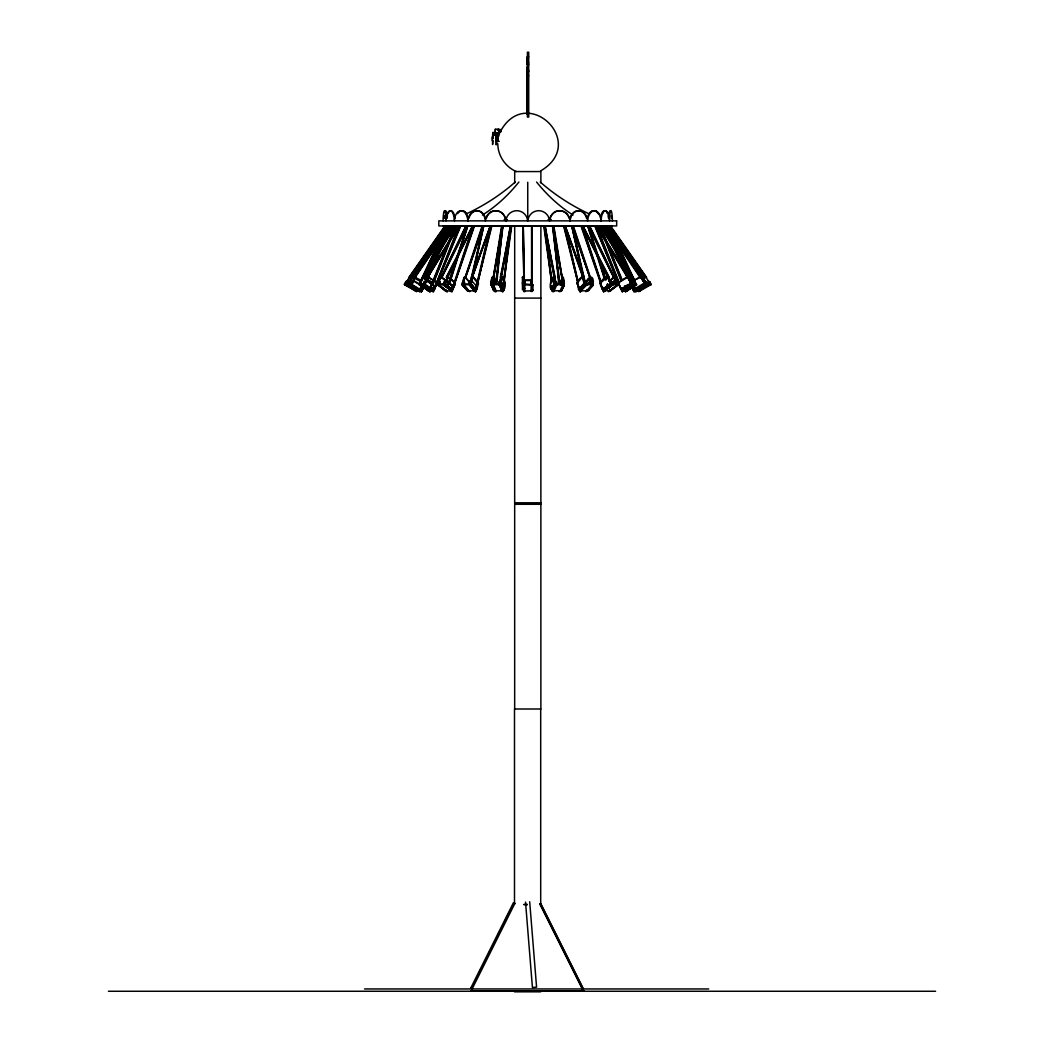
<?xml version="1.0" encoding="UTF-8"?>
<svg xmlns="http://www.w3.org/2000/svg" width="1044" height="1044" viewBox="0 0 1044 1044"><rect width="100%" height="100%" fill="white"/><g stroke="black" fill="none" stroke-linecap="round" stroke-linejoin="round"><path stroke-width="1.5" d="M622.093 290.31L631.62 283.968L635.979 284.229L600.639 225.922M493.159 138.382L493.264 136.647M526.972 113.757L527.442 70.039M439.446 281.854L438.911 281.345L439.968 282.285L438.989 284.699L446.767 291.054M439.968 282.285L439.393 281.567M607.778 225.843L647.267 284.216L646.536 283.655M491.176 285.012L493.864 290.806L503.508 290.858L504.604 282.963L502.02 277.091L500.441 285.299L499.423 285.299L500.467 285.116M496.331 135.302L496.657 132.732L495.783 141.619L496.5 134.441L496.331 135.302L492.729 134.95L493.055 132.379L492.376 138.369M551.115 285.456L551.728 289.997L554.103 290.623L552.289 291.446L553.594 290.806M563.982 283.511L563.16 277.73M494.347 289.579L495.417 290.689M503.051 289.893L503.56 285.651L502.817 285.651L502.438 288.17L503.182 288.17M572.295 226.104L592.261 284.386L593.031 284.281L593.122 285.338L588.163 290.806L579.485 290.858L585.384 283.968L592.627 283.981M492.859 140.783L492.598 144.516L492.664 140.588M496.461 141.136L496.2 144.868L497.244 132.914L497.127 134.18C498.197 129.234 496.813 144.15 496.592 139.844L496.461 141.136L498.98 141.305M492.82 138.982L493.29 134.167M494.83 133.736L495.261 129.339L496.213 129.339M495.052 133.736L495.339 130.8M499.084 129.691L497.714 141.423L498.862 129.691L499.815 129.691L499.384 134.089M498.588 136.62L498.81 134.258M499.202 129.691L499.123 134.258M500.885 131.896L501.316 129.691L497.714 129.339M475.568 290.597L477.969 282.441M496.252 283.981L502.112 226.652M496.67 284.02L502.529 226.692M503.378 283.89L511.195 226.639M421.071 280.301L414.859 277.195M492.481 140.601C491.032 142.31 493.329 132.849 492.729 134.95M495.743 282.741L502.634 225.713M496.174 282.78L503.051 225.752M502.751 289.071L510.399 225.713M503.182 289.123L510.829 225.752M495.587 284.085L492.977 277.104L491.907 283.237L494.947 291.054M501.329 277.73C505.205 275.172 505.896 287.713 504.161 289.579L503.352 289.579C507.136 285.221 499.293 267.264 500.154 284.673L503.195 291.446L502.177 291.446L499.136 284.673L499.919 281.488M533.04 290.049L532.244 290.637M647.672 280.301L650.373 284.242M503.639 284.02L511.625 226.692M452.169 287.805L453.083 285.651L451.321 290.806L450.173 290.806L451.217 291.654L451.961 291.654L455.053 284.085L454.91 282.546L448.502 277.26L447.511 277.352L446.427 279.805M474.968 291.446L475.881 291.446L476.782 288.327L476.573 285.651L474.929 289.893L475.555 287.687L476.482 288.535L475.046 288.64M476.573 285.651L475.333 290.806L473.937 290.806M553.007 226.17L563.342 284.451L552.589 226.235M637.362 289.84C639.985 290.532 633.682 292.059 634.83 290.728M494.765 289.579L493.942 289.579L491.098 283.237L491.998 277.352L493.186 277.26M491.163 285.338L491.528 284.098M495.091 282.441C494.373 269.13 488.54 283.25 492.559 284.333M496.096 291.054L493.251 284.699L493.225 281.345L492.481 281.345L492.011 284.464L493.029 284.464L496.252 291.654L495.234 291.654L491.815 284.007M493.225 284.882L492.194 284.882L492.207 283.968M493.029 284.464L493.225 281.345M493.434 290.415L493.551 289.684L495.065 290.31M495.078 291.054L496.07 291.237M499.998 281.345L498.901 281.854L498.51 284.464L499.528 284.464M498.732 284.699L499.084 282.285L500.18 281.763M500.389 280.249L501.277 280.562L500.389 280.249C497.179 285.338 504.513 285.26 503.469 290.558M500.624 281.11L503.312 286.2M500.115 282.076L501.133 280.249M501.381 285.338L500.467 284.007L493.681 283.968M501.89 290.806L499.45 285.116M502.908 290.806L501.355 290.806L502.764 291.654L503.221 288.535L502.477 288.535M471.64 284.973L476.038 290.558L470.831 283.655M493.329 277.443L501.525 226.457M493.747 277.508L501.942 226.509M436.836 283.772L436.444 282.441M433.821 290.128L436.862 282.676M493.081 278.017L502.203 227.749M493.225 279.648L502.895 226.235M499.724 284.333L510.255 226.17M500.415 282.793L510.673 226.235M477.082 283.89L491.306 226.535M591.504 282.076L592.274 281.554L593.175 284.673L586.389 291.446L592.261 284.673L591.504 282.076L590.956 282.702L591.609 281.554M493.629 133.162L493.942 132.953M563.147 284.412L564.06 284.151L564.321 285.338L561.62 290.806L551.845 290.728M500.298 277.443L510.581 226.444M500.715 277.508L510.999 226.509M494.177 133.227L494.53 132.379L494.673 133.267M503.73 290.297L500.507 283.237M451.687 289.893L451.504 288.17L453.083 285.651M464.449 283.968L470.713 284.046L483.124 226.626M471.131 284.033L483.542 226.705M497.897 129.965L498.21 129.13L498.379 130.135M429.606 291.054L420.066 284.699L420.967 281.541M430.846 288.849C430.807 286.643 432.412 290.676 430.141 291.654L418.814 284.464L420.889 281.449M449.116 283.929L467.203 226.522M470.165 282.715L483.45 225.687M475.881 291.446L470.009 284.673L471.236 280.249L472.175 280.562L470.113 284.451L483.868 225.778M475.646 289.058L490.419 225.687M469.395 291.237L462.257 284.947L467.32 290.806L475.999 290.858L490.837 225.778M445.866 289.723C445.057 292.751 444.457 287.922 445.945 291.237L446.688 291.237M470.061 284.085L469.891 282.441L465.102 277.091L462.361 285.338M473.989 290.623L475.581 291.654L477.839 283.276L472.815 277.091L470.674 283.237L476.208 289.762L475.738 290.31M476.168 289.579L476.899 289.579L478.491 282.807L472.971 277.143M491.998 284.386L492.311 283.094M477.382 284.033L491.711 226.639M454.231 283.89L473.885 226.444M433.73 288.379C430.976 293.481 432.986 284.934 435.152 285.965L433.847 287.805L435.152 285.965M497.336 140.614L496.931 141.423L498.132 132.732L497.375 141.606L496.879 140.17M608.508 287.805L607.752 285.965L614.864 280.745L603.223 290.232L607.19 286.63M603.745 290.415L610.427 290.858L617.461 285.338L617.33 284.007L612.697 283.968M422.402 285.651L420.51 289.893L422.611 285.651M432.777 283.89L455.406 226.431M466.825 288.522L462.231 283.237L464.058 277.26M464.945 277.143L462.57 283.381L463.379 284.333M468.547 290.806L469.095 291.446L462.309 284.673L463.21 281.554M462.857 285.299L463.131 283.968L469.761 291.654L462.609 284.464L463.523 284.464L464.267 281.854L463.51 281.345L464.645 282.285L463.941 284.699M466.759 290.415L466.981 289.684L468.169 290.271M468.103 290.806L469.082 290.623L467.634 290.806M470.609 285.116L469.643 285.299L470.557 285.299L470.492 284.007M470.622 282.128L469.878 284.699L471.536 285.338M471.601 280.745L476.364 285.834L475.646 287.805L476.325 287.805M470.7 282.076L471.901 280.249M474.407 290.806L469.696 285.116M437.044 283.772L432.973 291.654L435.061 288.535L433.638 288.64M618.479 282.963L622.498 291.654L618.335 284.085M551.31 289.579L554.168 283.237C554.886 267.916 547.513 286.421 551.31 289.579L552.132 289.579L554.977 283.237C555.069 269.065 551.193 283.107 555.969 284.333M562.298 277.26L559.897 284.085M563.16 280.484L563.577 283.237L564.386 283.237L563.277 277.091L560.719 284.085M436.379 283.89L460.143 226.352M449.455 284.046L467.608 226.652M551.689 289.762L552.654 290.31L555.499 283.968L563.577 283.981M564.321 285.338C562.833 284.607 561.476 272.092 562.742 284.386M631.959 280.183L607.856 226.652L647.228 284.216M447.393 286.017L467.138 226.117M447.798 286.108L467.686 225.791M451.582 290.676L472.828 226.117M473.376 225.791L452.013 290.858L445.657 291.028L445.41 289.893M465.076 277.417L482.028 226.326M465.48 277.534L482.432 226.444M454.558 284.059L474.289 226.574M447.341 286.839L448.581 283.616L447.837 282.35M454.518 282.441L455.406 283.929L452.509 289.579L454.753 282.807L448.202 277.26L453.775 281.332M464.958 278.148L483.176 226.104M465.363 278.265L483.581 226.222M471.444 283.094L469.8 284.333L490.145 226.104M469.8 284.242L490.549 226.222M438.141 283.237L438.284 285.299L439.498 285.116L438.363 285.116M471.327 277.417L490.184 226.235M471.718 277.534L490.576 226.365M592.313 281.175L591.295 277.73M563.264 282.872L562.429 283.094L563.173 283.094L563.629 285.299L562.612 285.299L562.703 281.554L563.447 281.554L563.917 284.673L560.876 291.446L559.858 291.446L562.886 284.673L562.194 280.249M501.812 277.352L502.595 277.26M550.984 282.441L553.633 277.26L552.889 277.26M551.402 282.441L550.619 282.35M433.143 284.059L455.797 226.587M431.407 284.634L454.897 226.444L424.034 277.534M430.611 287.739L455.615 225.804M459.634 225.804L433.377 290.767M440.085 277.73L437.841 283.237L441.351 277.104L440.685 277.73M437.645 284.464L447.21 291.654L437.645 284.464L440.712 277.26M450.564 290.806L451.386 290.623L443.831 285.299L445.827 283.094L446.467 280.249L445.723 282.076L444.105 282.076L443.047 284.673L452.091 291.446L443.791 284.673L437.514 284.673L446.558 291.446M445.07 281.554L443.831 284.699L452 290.728L452.809 289.579M446.467 280.249L445.723 282.076M446.858 280.562L445.827 283.094M453.474 285.965L446.206 281.11L452.43 286.2L441.207 277.195M445.514 285.338C446.049 282.493 439.511 284.751 438.441 283.968M445.423 290.806L446.245 290.623L444.392 290.049M447.041 286.839L447.941 282.441M451.152 289.893L452.039 287.687L453.24 288.535L451.752 288.64M445.814 284.594L452.026 289.684L450.695 291.237M419.127 291.054L408.504 284.699L410.057 281.763C407.029 282.01 407.095 286.695 409.561 281.449M421.189 289.058L420.693 288.118L421.189 289.058L419.453 291.654M436.744 284.072L460.534 226.509M430.219 288.209L432.346 283.929L431.89 282.546M586.206 282.676L591.243 277.587M425.508 278.017L448.528 226.352M425.247 279.648L448.907 226.522M553.672 283.289L554.808 280.745M554.951 280.562L554.207 280.562L554.951 280.562L555.604 284.699L563.917 284.673M553.725 283.655L554.86 281.11M552.263 288.535L553.189 288.118L552.915 288.849M556.778 284.882L555.76 284.882L555.486 281.345L556.582 281.854L556.974 284.464L553.751 291.654L552.72 291.654L555.956 284.464L555.486 281.345M555.904 283.968L554.899 284.386L555.499 283.968M555.643 284.386L554.677 282.872M556.752 284.699L556.23 281.345M553.359 289.058L552.85 287.687L552.955 288.379M552.759 291.054L555.734 284.699M562.142 278.539L560.289 283.903M560.537 284.555L562.651 280.745L560.941 284.555M560.589 284.934L562.703 281.11L560.993 284.934M562.22 282.702L562.703 281.554M562.468 282.076L563.447 281.554M559.571 290.623L559.219 291.654L560.602 290.623M562.86 283.968L563.486 284.386M561.228 290.18L563.643 285.873M564.308 285.012L561.137 290.597M424.19 278.696L447.628 226.652L413.111 277.73M424.53 278.957L448.476 225.817M422.924 286.134L420.915 290.597L423.29 286.343M426.265 278.696L449.716 226.652L410.318 284.255L449.781 225.843M426.618 278.957L450.551 225.817M426.761 279.492L450.956 226.352M427.153 279.648L451.347 226.522M420.132 281.88L445.853 226.731L405.111 284.242L445.971 225.843M420.588 281.919L446.741 225.817M421.528 280.966L447.002 226.352M423.981 276.699L447.38 226.522M600.796 282.676C598.238 286.617 603.758 275.238 607.66 277.143L582.448 226.117M441.077 277.391L465.689 226.143M441.468 277.56L466.068 226.3M441.703 276.96L466.942 226M442.095 277.13L467.347 226.117M473.036 226.117L444.013 284.438L472.632 226M617.435 284.281L588.542 226M453.605 225.974L422.324 277.73L419.571 283.237L422.376 284.816M423.159 277.26L419.871 284.333M418.814 284.464L422.833 277.587M421.398 281.763L419.975 284.882M431.981 290.806L423.733 285.299L427.048 280.562L425.652 282.076L424.477 281.554L422.781 284.673L433.508 291.654M424.856 281.554L423.303 284.673L433.469 291.446L436.718 284.085M419.479 284.699L423.499 284.699L424.791 282.128M426.578 280.249L425.652 282.076M428.497 290.062L427.414 290.415L433.221 290.924L425.091 285.338C425.991 283.041 420.628 284.281 419.845 283.968M428.523 289.893L428.066 290.806L428.875 290.806L428.157 290.623M429.998 288.209L432.125 282.963M429.619 291.654L431.172 288.535M432.581 289.893L434.669 285.651M425.456 284.594L433.077 289.684L431.707 290.806L433.116 291.654M470.779 988.055L513.465 902.655L514.875 903.386L472.175 988.785L470.779 988.055L471.353 988.381M479.313 972.46L480.762 969.563M488.722 953.642L490.171 950.745M498.132 934.824L499.58 931.927M505.374 920.351L508.989 913.109M446.179 277.391L472.371 226.052M446.558 277.56L472.749 226.235M584.248 280.249L584.784 282.076L584.118 282.076L585.619 281.371L586.637 284.699M592.353 284.281L592.875 283.237M500.076 132.105C526.085 82.646 588.803 142.689 540.74 170.838M419.336 289.723L421.006 286.852M409.444 281.854L412.158 277.469M410.057 281.763L408.126 284.882L408.922 285.338M409.196 284.386L408.791 285.116M408.83 285.299L409.196 284.516L421.28 291.654M409.653 284.673C410.997 281.515 412.667 281.345 414.103 280.562L410.723 285.299L420.954 291.028M411.662 281.554L409.927 284.673L421.476 291.654L423.212 288.535L421.371 288.209L422.65 289.058L421.476 291.654M408.4 284.882L410.279 284.699L411.701 282.128M412.693 283.094L411.466 281.554M412.497 283.094L414.103 280.562M418.005 290.728L420.902 291.054L411.662 285.338L411.936 284.516L408.596 283.968M419.401 290.075L420.693 288.118M420.171 290.415L421.737 287.687M635.326 284.594L635.796 284.412M553.986 284.594L555.173 283.981M561.894 289.762L562.05 290.415M404.576 284.673L406.364 281.515M404.942 284.882L409.17 277.587L410.814 277.26M407.291 282.076L408.909 280.562L406.207 284.386M405.685 285.299L407.486 282.193L406.012 281.345L404.211 284.464L416.686 291.654M406.155 285.338L406.573 284.594M414.951 290.415L415.382 289.684M415.212 290.806L415.747 289.893M415.943 291.237L416.478 290.31L405.477 283.968M416.321 291.446L417.509 289.371M618.335 282.807L627.757 277.195M633.303 284.464L631.215 281.345L633.303 284.464L622.368 291.654M423.342 277.587L453.97 226.17M422.846 278.67L454.845 225.922M459.034 226.444L423.525 284.229L458.864 225.922L433.391 290.728L425.273 284.973M426.578 277.365L458.342 225.895M426.944 277.587L458.707 226.104M421.854 289.723L420.941 290.623M412.054 277.587L408.504 284.333M411.988 277.365L446.532 225.882M412.341 277.6L446.884 226.117M412.706 277.587L447.706 225.843M413.855 277.365L447.197 228.466M414.207 277.6L447.55 228.701M408.883 277.352L444.979 225.817M409.078 277.73L445.318 226.052M412.524 282.193L411.101 282.076M577.228 282.35L578.572 289.579L584.81 283.237C584.444 274.885 580.842 275.707 577.228 282.35L577.958 282.35M579.342 289.684L580.36 290.689M579.446 290.049L577.319 282.963L582.226 277.104L584.079 283.237L578.572 289.579M469.187 281.854L470.244 281.345L470.792 282.193L469.839 282.076L469.095 284.673L474.916 291.654M475.842 288.353L475.555 287.687M434.643 288.327L433.286 288.209L435.022 288.327L434.226 287.805M579.851 290.676L578.52 286.839M602.675 289.579L604.019 290.689M618.4 283.446L622.289 291.002L628.07 290.415L626.987 290.062M414.364 277.587L415.943 277.26M617.174 284.255L616.573 284.882L617.33 284.882L614.759 280.249L616.443 285.299L617.2 285.299L614.759 280.249M584.692 282.193L585.906 281.345L587.054 284.464L579.903 291.654L587.054 284.464M585.906 281.345L584.862 281.763L585.762 284.882L586.689 284.882M579.772 288.849L580.307 288.17L579.642 288.17M585.632 282.076L585.084 282.702L565.339 226.104M592.509 283.237L593.253 283.237C594.101 273.424 586.898 277.378 586.389 282.35M580.033 288.118L580.816 291.654M585.932 282.285L590.76 277.352L590.056 277.26M584.04 283.094L585.084 283.981M585.71 284.699L580.099 291.054L579.89 290.31M580.568 291.654L581.077 290.806M590.343 280.562L591.282 280.249L592.627 285.299L591.7 285.299L590.343 280.562L591.282 280.249M587.028 284.816L590.917 280.745L588.372 284.164M587.394 284.816L590.917 280.745M591.987 283.968L591.256 282.872M592.274 281.554L591.139 282.076M586.402 290.623L585.723 291.654L588.607 290.049M589.286 288.614L592.092 285.116M592.509 284.882L592.209 284.464M589.495 289.031L593.018 284.973M646.862 284.098L634.008 291.654L632.272 288.535L633.564 287.805M583.74 284.594L585.867 284.333M607.608 277.104L600.378 282.963L603.523 291.654L613.089 284.464L611.066 281.345L611.823 284.882L612.567 284.882M645.205 284.699C651.064 287.113 641.46 279.779 644.879 281.854L643.6 281.763L644.513 281.345M412.054 277.469L413.502 277.195M603.602 290.049L603.837 290.702M617.461 285.338L608.926 291.446L617.97 284.673L615.033 277.587L613.781 277.143L614.616 277.091L608.887 281.332M604.789 279.296L606.681 277.26M611.079 279.296L613.572 277.26L615.399 277.73L617.643 283.237L615.36 279.1M609.187 281.332L614.172 277.26M610.544 281.763L611.614 281.345M600.13 284.085L602.375 289.579L610.753 283.237L608.182 277.26M612.019 281.854L611.092 281.763M602.375 289.579L610.753 283.237M607.752 285.965L608.691 285.651M615.308 280.249L614.368 280.562M608.339 285.834L614.864 280.745M608.495 286.2L615.02 281.11M603.523 291.654L613.089 284.464M604.071 291.654L612.88 284.464M615.373 282.193L616.704 281.554L615.386 282.702L616.273 284.386L617.33 284.007M616.743 283.968L615.399 283.094L616.208 282.872M609.709 290.806L617.121 285.116M617.839 284.464L608.274 291.654L610.453 290.806L610.074 289.893M624.182 288.405L624.899 288.327M644.057 283.237L633.434 289.579L634.178 290.31L644.8 283.968M422.611 277.352L423.851 277.104M427.479 277.352L428.993 277.195M627.796 277.352L626.361 277.26L618.505 282.546L595.341 226.352M611.092 290.049L610.27 290.493M631.281 281.449L630.576 281.763L632.664 284.882M650.908 284.673L649.355 281.345L651.273 284.464L638.798 291.654L637.597 289.579M634.83 284.386L632.494 280.562L635.143 285.299C638.876 285.469 631.033 277.025 636.631 284.673L625.93 291.446M473.258 277.104L476.129 280.314M632.494 280.562L633.356 280.249L634.269 282.076L635.065 281.554M630.576 281.763L631.607 281.345M625.447 286.2L627.992 284.503M630.524 282.807L632.86 281.11M631.033 283.237L621.089 289.579L631.033 283.237L627.457 277.26M622.407 289.684L624.951 287.987M627.327 290.623L635.587 285.116L625.343 291.654L623.92 288.535L625.473 287.687L626.204 288.379M634.687 281.554L633.838 282.702L634.791 282.076M625.813 288.379L626.517 288.17M632.051 284.699L622.55 291.446M621.976 291.654L632.768 284.464M635.822 284.046L635.692 285.338M631.516 287.139L634.047 285.443M625.343 291.654L636.083 284.699M627.888 290.049L626.883 290.558M633.251 280.901L639.424 277.26M635.887 279.44L640.507 277.195L639.463 277.195M645.035 282.076L643.678 280.562M646.119 281.554L645.075 282.702L646.119 281.554L647.854 284.673L646.132 282.076M645.244 282.872L646.079 284.386M634.582 291.054L645.244 284.699M634.008 291.654L646.327 284.464M636.357 291.054L637.062 290.623M646.98 284.699L637.414 290.297M634.086 288.535L635.757 291.654L648.063 284.464L635.822 291.654M642.151 278.722L646.079 277.352L650.543 284.882M648.298 282.702L649.773 281.854M638.576 289.579L649.59 283.237M639.006 290.31L650.007 283.968M649.12 284.973L639.045 290.767M634.282 291.654L632.481 288.327L633.042 288.849M422.937 277.26L431.877 282.35M631.437 277.26L632.325 277.26M500.167 282.193L499.75 281.58L500.859 282.076M624.234 288.444L625.473 287.687M440.529 277.195L441.912 277.26L452.887 285.834M613.676 277.195L614.355 277.195M610.283 290.062L611.236 290.415M423.277 277.195L424.125 277.195M427.727 277.195L436.979 282.546M631.359 277.195L632.977 277.469L634.53 280.484M617.056 284.438L588.137 226.117M412.341 277.195L420.771 281.515M448.241 277.104L447.576 277.73M635.953 284.229L600.47 226.444M631.489 277.143L632.494 277.143M587.315 290.271L588.503 289.684L588.725 290.415M440.751 277.104L441.468 277.091M447.641 277.104L448.359 277.091M607.008 277.104L608.078 277.195M451.595 290.597L452.026 289.684M586.872 290.767L592.574 285.116L586.819 290.767M552.811 290.597L551.845 290.441M438.141 284.699L439.981 281.763M451.908 290.31L445.657 284.973M528.721 56.872L527.05 56.872L527.05 64.702L528.721 64.702M527.416 62.914L528.721 62.914M527.416 70.783L528.721 70.783M527.416 71.201L528.721 71.201M527.416 75.794L528.721 75.781M526.737 88.257L527.416 88.257L526.737 80.388L526.737 114.044M493.642 132.562L497.244 132.914M504.213 219.592L507.384 219.592M548.1 219.592L551.271 219.592M424.255 277.26L431.668 282.35M428.706 277.26L428.719 277.104M473.128 277.26L473.859 277.26M522.444 277.26L523.292 277.26M581.625 277.26L582.591 277.104L584.992 284.007M631.228 277.26L632.351 277.104M642.06 277.26L643.535 277.469M463.823 277.73L464.554 277.73M491.92 277.73L492.729 277.73M522.444 277.73L523.292 277.73M553.346 277.73L554.155 277.73M582.487 277.73L583.218 277.73M607.477 277.195L608.508 277.73M628.292 277.73L630.615 283.237M645.623 284.882L640.99 277.73L645.114 284.333M522.874 280.092L530.496 280.092M644.213 280.249L646.693 285.116M427.048 280.562L425.782 283.094M472.175 280.562L471.236 280.249M522.874 280.51L530.482 280.51M531.409 280.562L532.192 280.562M562.05 280.562L562.794 280.562M413.959 280.745L421.241 285.103M413.646 281.11L422.141 286.2M426.683 281.11L434.487 285.834M524.623 281.345L523.853 281.345L523.853 291.654L524.91 291.654L524.623 281.345L524.91 282.285M532.192 281.554L531.135 282.076L531.135 291.446L532.192 291.446L532.192 280.249L531.409 280.249L531.344 284.386L532.192 284.386M470.622 281.763L469.578 281.345M523.853 281.763L524.623 281.763M555.291 281.763L556.047 281.763M531.409 282.076L532.192 282.076M634.269 282.076L632.964 280.249M469.161 282.441L469.826 282.35M477.526 282.35L478.335 282.441M495.456 282.35L494.673 282.441M504.082 282.441L504.904 282.441M522.444 282.35L523.292 282.35M560.028 282.35L560.837 282.35M471.262 282.872L470.779 283.094M531.409 282.872L532.192 282.872M408.687 283.237L419.31 289.579M462.231 283.237L462.975 283.237M491.098 283.237L491.907 283.237M522.444 283.237L523.292 283.237M531.409 283.094L532.192 283.094M554.168 283.237L555.33 283.094M584.079 283.237L584.81 283.237M591.074 283.094L591.739 283.094M432.281 284.085L431.681 282.546M477.76 284.085L478.491 284.085M504.174 284.085L504.983 284.085M522.444 284.085L524.14 284.333M523.723 283.968L533.04 284.594L532.766 290.806L523.723 291.054M576.993 284.085L577.828 282.546L563.773 226.639M411.284 284.386L410.984 284.046M523.853 284.464L524.91 284.464M555.956 284.464L556.974 284.464M584.653 284.386L585.384 284.386M462.309 284.673L470.009 284.673M492.102 284.699L500.154 284.673M523.723 284.699L533.04 285.338M593.175 284.673L585.606 284.699L584.888 282.872M617.97 284.673L611.654 284.699L603.393 291.446L604.137 291.446M631.985 284.699L636.631 284.673M438.154 284.882L438.911 284.882M462.975 284.882L463.888 284.882M523.853 284.882L524.91 284.882M647.084 284.882L645.858 282.128M523.853 285.116L524.91 285.116M531.135 285.116L532.192 285.116M562.572 285.116L563.603 285.116L561.137 290.623L560.132 290.806M523.853 285.299L524.91 285.299M531.135 285.299L532.192 285.299M503.365 285.834L502.673 287.805L503.665 288.327L502.529 288.379M476.181 285.965L476.847 285.965M421.92 287.805C425.678 287.687 417.326 296.6 422.755 288.288M635.47 287.805L637.388 290.806M452.718 288.118L451.504 288.17L452.404 288.849L453.37 288.327L452.718 287.805M475.177 288.17L476.116 288.118M523.853 288.118L524.623 288.118M430.585 288.327L431.015 288.353M475.359 288.379L476.782 288.327M421.398 288.535L420.484 288.118M523.853 288.535L524.623 288.535M620.41 288.535L621.846 288.64L623.046 291.054M632.272 288.535L633.538 288.64L634.896 291.054M586.924 289.893L587.85 290.806L586.454 290.806M474.459 290.623L475.385 290.623M501.916 290.623L502.764 290.767M522.874 277.104L522.887 289.723L524.91 290.623M531.135 290.623L532.192 290.623M604.476 290.623L605.311 290.806L604.163 290.806M609.631 290.623L610.375 290.623M622.876 290.623L623.777 290.806L622.968 290.806M523.853 290.806L524.91 290.806M531.135 290.806L532.192 290.806M559.61 290.806L561.163 290.806L561.019 289.893L560.419 290.806M626.609 290.806L627.418 290.806L626.961 289.893M420.497 291.237L421.15 290.062L412.08 284.594M432.346 291.237L433.586 290.232L433.077 289.684M474.302 291.237L474.903 290.623M501.551 291.237L502.412 290.623M523.853 291.237L524.91 291.237M553.933 291.237L552.915 291.237L552.446 288.118M559.414 291.237L560.406 291.054M580.268 291.237L581.182 291.237M586.089 291.237L586.963 291.054M604.789 291.237L602.766 288.118M608.796 291.237L609.474 291.054M623.137 291.237L621.545 289.097M634.987 291.237L633.525 289.097M634.217 291.446L630.367 284.085M635.757 291.654L634.113 288.209M514.692 298.101L540.883 298.101M514.666 502.803L540.87 502.803M514.692 504.291L540.883 504.291M523.918 904.391L527.298 904.391M523.918 904.691L527.298 904.691M364.539 988.955L708.693 988.955M470.753 990.795L584.027 990.795M108.419 991.265L935.581 991.265M514.496 991.8L540.701 991.8M423.499 284.699L425.091 285.338M611.797 284.333L607.125 277.091M440.868 277.091L441.586 277.104M495.261 129.339L499.815 129.691M492.807 134.35L496.539 134.637M492.546 134.65L496.5 135.12M492.872 135.041L496.474 135.394M496.031 141.07L498.758 141.305M532.088 284.725L531.761 282.128M410.279 284.699L411.662 285.338M631.92 284.32L627.692 277.469M468.221 290.663L466.864 290.049M642.987 277.143L642.138 277.143L643.417 277.352M424.06 283.981L424.712 284.386L423.655 283.968M614.433 277.104L615.399 277.73M428.458 290.493L427.596 290.049M516.375 171.542C505.348 166.949 497.792 155.595 497.779 143.654M514.875 903.386L514.287 903.06L471.601 988.459L472.175 988.785M405.711 281.854L407.186 282.702M405.894 283.237L415.525 288.783M406.364 284.973L416.256 290.676M405.059 284.699L416.06 291.054M409.157 281.345L409.861 281.763M409.144 281.854L409.848 282.285M411.871 284.973L421.123 290.597M407.695 284.464L419.727 291.654L407.421 284.464M428.914 277.26L436.744 282.35M426.187 280.249L434.761 285.965M424.477 281.554L425.43 282.193M424.073 282.076L425.025 282.702M432.02 288L434.395 289.579L430.402 287.204M421.28 282.285L420.615 281.397M419.349 284.464L430.141 291.654M419.205 284.464L429.998 291.654M523.37 284.098L522.874 283.237M442.565 278.278L445.044 280.314M444.522 281.554L445.305 282.193M444.105 282.076L444.888 282.702M446.949 285.051L451.399 288.679M444.483 284.007L443.831 283.968M451.008 290.623L451.961 291.654M447.002 291.654L438.323 284.594M438.167 284.973L445.109 290.623M632.768 277.469L601.879 225.974M471.366 282.076L469.93 281.332L469.552 282.285L465.063 277.26M474.85 290.806L475.581 291.654M462.466 284.973L465.989 289.031M580.32 288.209L580.555 289.893L580.307 288.17M632.56 277.469L633.982 279.805M436.757 282.546L437.292 283.446M610.505 225.817L646.601 277.352M610.166 226.052L646.406 277.73M609.513 225.843L645.753 277.573M644.539 276.582L609.631 226.731L634.674 280.431M606.473 225.817L641.616 277.365M606.133 226.052L641.277 277.6M605.703 225.843L640.69 277.587M605.742 226.652L640.285 277.73M608.952 225.882L643.495 277.365M608.6 226.117L643.143 277.6M597.142 225.895L628.906 277.365M596.776 226.104L628.54 277.587M628.618 278.67L596.62 225.922L619.457 283.146M596.45 226.444L626.596 276.151M601.514 226.17L632.142 277.587M649.277 284.386L649.799 285.299M648.911 284.594L649.329 285.338M640.102 289.684L640.533 290.415M638.771 288.209L640.272 290.806M638.302 289.097L639.528 291.237M634.778 288.327L636.527 291.446L634.582 288.327L635.861 288.209M634.126 288.379L635.483 290.806M583.113 226.052L609.304 277.391M582.735 226.235L608.926 277.56M626.57 289.893L627.026 290.806M624.312 288.535L625.865 291.654M622.198 288.209L623.503 290.806M622.146 288.379L623.359 290.806M540.453 903.634L583.152 989.033M540.074 903.817L582.774 989.216M582.852 226L609.526 279.883M589.795 226.143L614.407 277.391M589.416 226.3L614.016 277.56M584.705 283.094L585.332 284.386L571.616 225.778M608.743 225.817L634.204 280.445M608.482 226.352L633.956 280.966M608.104 226.522L632.873 279.648M627.379 276.543L604.567 225.935M604.137 226.522L626.987 276.699M607.008 225.817L631.607 280.431M605.768 226.652L629.206 278.696M604.933 225.817L628.866 278.957M503.56 285.651L502.947 285.965L500.676 280.745M501.498 284.594L503.795 289.762M502.373 290.806L502.764 291.654M492.481 281.345L493.616 282.285M495.339 290.806L495.626 291.446L494.608 291.446L494.321 290.806L495.9 290.623L493.486 290.049L491.267 284.594M606.956 226.352L630.628 279.492M606.577 226.522L629.584 278.174M594.949 226.509L618.74 284.072M611.066 281.345L612.332 284.464M607.908 277.73L610.153 283.237M607.621 284.085L608.743 286.839M608.143 285.651L609.174 288.17M607.321 284.085L608.443 286.839M603.719 288.64L604.711 291.054M601.292 285.456L602.975 289.579M600.574 226.444L622.276 280.157M624.677 286.134L625.891 289.11M599.869 225.804L621.832 280.183M624.273 286.226L625.486 289.253M595.85 225.804L618.413 281.697M600.078 226.431L621.558 280.901M599.687 226.587L621.154 281.045M565.3 226.235L584.157 277.417M564.895 226.365L583.766 277.534M571.903 226.222L591.726 282.859M565.47 227.749L582.617 276.738M584.222 281.332L585.293 284.386M581.599 226.444L600.809 282.428M581.195 226.574L600.926 284.059M573.456 226.326L590.408 277.417M573.052 226.444L590.004 277.534M588.346 226.117L606.068 279.87M587.798 225.791L605.637 279.923M607.164 284.555L608.195 287.648M582.656 226.117L601.396 282.937M582.108 225.791L600.966 283.015M588.281 226.522L604.959 279.283M587.876 226.652L604.554 279.4M591.322 279.1L592.118 281.854M590.617 280.249L591.687 284.386M585.227 281.345L586.128 284.464M580.438 288.64L581.13 291.054M580.634 290.806L581.547 290.806L579.603 291.446L580.516 291.446L579.368 288.118M636.383 288.17L636.879 289.893M564.178 226.535L578.128 282.402M554.586 283.094L554.899 284.386M572.021 225.687L585.697 284.307M565.43 227.279L577.984 281.136M565.013 227.357L577.945 282.807M578.676 285.978L579.785 290.728M572.36 226.626L583.387 277.587M571.942 226.705L582.97 277.665M603.98 288.17L604.332 289.893M544.903 226.444L555.186 277.443M544.485 226.509L554.769 277.508M545.229 226.17L554.912 279.583M544.811 226.235L554.494 279.648M553.959 226.457L562.155 277.443M553.542 226.509L561.737 277.508M562.938 280.249L563.212 282.076M555.956 282.076L556.348 284.673M553.555 288.64L553.907 291.054M551.519 285.456L552.132 289.579M544.276 226.639L551.819 280.784M543.859 226.692L551.623 282.428M552.85 225.713L559.923 284.32M552.433 225.752L559.506 284.373M545.085 225.713L551.767 281.149M544.655 225.752L551.545 282.78M553.372 226.652L559.062 283.89M552.955 226.692L558.814 284.02M529.686 901.755L536.577 987.141L532.427 987.467L525.524 902.081M523.266 226.483L524.349 277.469M522.835 226.483L523.918 277.482M523.253 226.665L524.349 283.994M522.822 226.678L523.918 283.994M527.651 113.861L527.416 66.503L527.429 71.253M612.397 225.935L443.087 225.935M540.883 182.922L540.883 171.568L514.692 171.568L514.692 182.922M540.883 226.718L540.87 709.006L514.496 709.006L514.496 904.313M540.701 709.006L540.701 905.944M531.97 225.739L532.009 284.934M531.553 225.739L531.592 284.934M531.409 289.893L531.409 290.806M528.721 117.176L528.721 52.2L527.416 52.2L527.416 117.176M527.742 182.269L527.742 218.092M523.292 277.104L523.292 289.579L522.444 289.579L522.444 277.104M514.692 226.718L514.666 709.006M527.625 220.858A10.962 10.871 -90 0 0 516.78 210.692A10.962 10.871 -90 0 0 505.935 220.858A10.962 10.127 -90 0 0 497.205 210.784A10.962 10.127 -90 0 0 486.334 218.183M527.846 220.858A10.962 10.871 -90 0 1 538.691 210.692A10.962 10.871 -90 0 1 549.535 220.858M549.431 220.858A10.962 10.127 -90 0 1 558.279 210.784A10.962 10.127 -90 0 1 569.15 218.183M587.668 220.858A10.962 6.682 -90 0 1 594.323 210.692A10.962 6.682 -90 0 1 600.992 220.858M446.349 213.628A10.962 1.435 90 0 0 445.018 211.032A10.962 1.435 -90 0 1 446.728 218.183M443.1 220.858A10.962 1.435 -90 0 1 444.535 210.692A10.962 1.435 -90 0 1 445.958 220.858A10.962 4.202 -90 0 1 450.199 210.692A10.962 4.202 -90 0 1 454.388 220.858A10.962 6.682 -90 0 1 461.161 210.692A10.962 6.682 -90 0 1 467.816 220.858M449.951 211.032A10.962 4.202 -90 0 1 454.962 218.183M447.002 218.183A10.962 4.202 -90 0 1 447.458 215.716M448.124 213.628A10.962 4.202 -90 0 1 448.972 212.036M466.368 213.628A10.962 6.682 90 0 0 457.285 213.628A10.962 6.682 -90 0 1 468.156 218.183M587.328 218.183A10.962 6.682 -90 0 1 598.199 213.628M589.782 213.628A10.962 6.682 90 0 1 599.935 215.716M600.522 218.183A10.962 4.202 -90 0 1 605.533 211.032M606.512 212.036A10.962 4.202 -90 0 1 607.36 213.628M608.026 215.716A10.962 4.202 -90 0 1 608.482 218.183M602.427 213.628A10.962 4.202 90 0 1 608.143 213.628M611.314 215.716A10.962 1.435 -90 0 1 611.471 218.183M608.756 218.183A10.962 1.435 -90 0 1 610.466 211.032M609.526 220.858A10.962 1.435 -90 0 1 610.949 210.692A10.962 1.435 -90 0 1 612.384 220.858M601.096 220.858A10.962 4.202 -90 0 1 605.285 210.692A10.962 4.202 -90 0 1 609.474 220.858M570.063 218.183A10.962 8.704 90 0 1 578.324 210.692A10.962 8.704 90 0 1 586.571 218.183M570.154 220.858A10.962 8.704 -90 0 1 578.833 210.692A10.962 8.704 -90 0 1 587.511 220.858M549.757 220.858A10.962 10.127 -90 0 1 559.858 210.692A10.962 10.127 -90 0 1 569.972 220.858M485.512 220.858A10.962 10.127 -90 0 1 495.626 210.692A10.962 10.127 -90 0 1 505.727 220.858M468.913 218.183A10.962 8.704 -90 0 1 477.16 210.692A10.962 8.704 -90 0 1 485.421 218.183M467.973 220.858A10.962 8.704 -90 0 1 476.651 210.692A10.962 8.704 -90 0 1 485.329 220.858M518.907 182.034A201.988 142.832 90 0 1 482.458 215.038M515.24 182.034A201.988 201.988 0 0 1 466.577 213.733M573.025 215.038A201.988 142.832 90 0 1 536.577 182.034M588.907 213.733A201.988 201.988 0 0 1 540.244 182.034M497.414 139.243L497.57 137.377L497.414 139.243M496.761 138.382L497.153 135.081L496.761 138.382M527.416 78.313L527.194 114.135L527.181 73.289L527.416 78.313M492.416 285.116L493.434 285.116L492.416 285.116M463.392 285.116L464.306 285.116L463.392 285.116M540.727 903.491L539.8 903.96L582.5 989.36L583.426 988.89L540.727 903.491M616.665 220.858L438.819 220.858L438.819 225.935L616.665 225.935L616.665 220.858M556.569 285.116L555.538 285.116L556.569 285.116M586.258 285.116L585.345 285.116L586.258 285.116M611.967 285.116L611.223 285.116L611.967 285.116M444.17 215.716A10.962 1.435 90 0 0 444.013 218.183A10.962 1.435 -90 0 1 444.17 215.716"/></g></svg>
